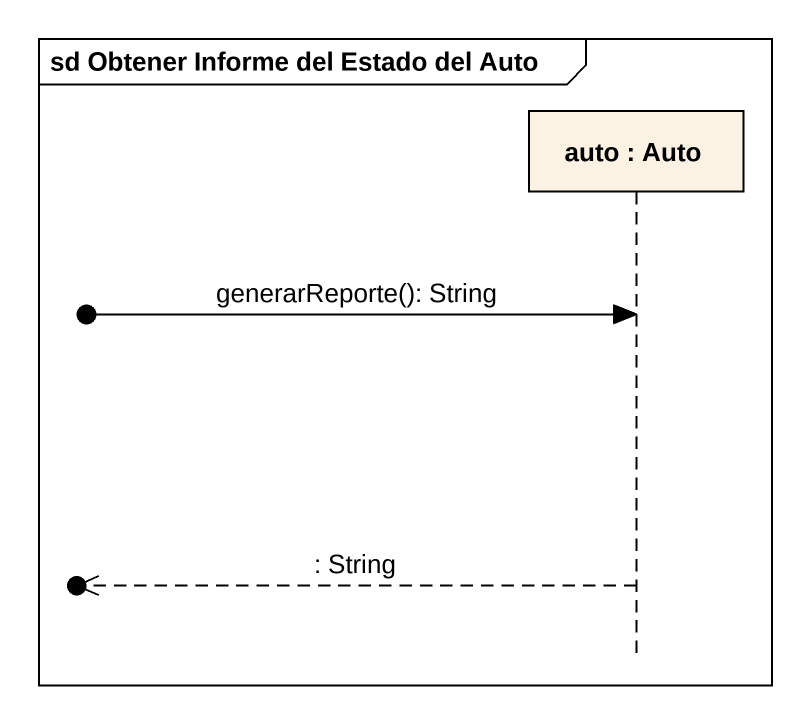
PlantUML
@startuml
mainframe sd Obtener Informe del Estado del Auto
hide footbox
participant "auto : Auto" as auto

[o-> auto : generarReporte(): String
[o<<-- auto : : String
@enduml
